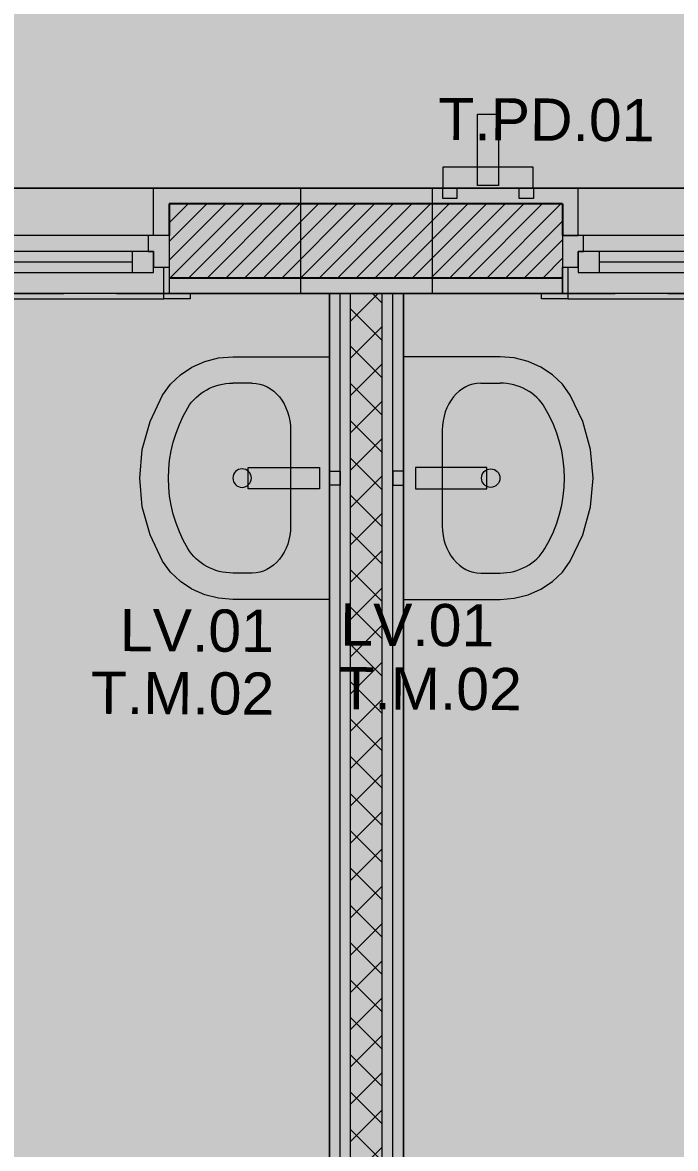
# Model space of a CAD drawing. Header units: metres. Extents: x -77 to 21.6, y -70.6 to -27.7.
# Drawn here: x -51.298 to -50.06, y -48.921 to -46.786 of the extents above; entities that cross this region are included whole.
import ezdxf

# ---------------------------------------------------------------- set-up
doc = ezdxf.new("R2010")
doc.units = ezdxf.units.M
doc.header["$MEASUREMENT"] = 0
doc.linetypes.add('Dashed', pattern=[0.07, 0.045, -0.025])
for name, color, linetype in [('Concreto moldado in loco_Pilares.IFC Model', 7, 'Continuous'), ('Janelas Archicad', 7, 'Continuous'), ('LOUCAS-METAIS.ARQ', 7, 'Continuous'), ('NOTAS BANCADAS', 7, 'Continuous'), ('PAREDE CONSTRUIR', 7, 'Continuous')]:
    doc.layers.add(name, color=color, linetype=linetype)
for name, color, linetype, lineweight in [('Concreto moldado in loco_Pilares.IFC Model_Caneta_No__241', 7, 'Continuous', 13), ('Concreto moldado in loco_Pilares.IFC Model_Caneta_No__4', 7, 'Continuous', 20), ('Janelas Archicad_Caneta_No__10', 7, 'Continuous', 5), ('Janelas Archicad_Caneta_No__241', 7, 'Continuous', 13), ('LAJES.EST_Caneta_No__241', 7, 'Continuous', 13), ('LOUCAS-METAIS.ARQ_Caneta_No__241', 7, 'Continuous', 13), ('LOUCAS-METAIS.ARQ_Caneta_No__96', 252, 'Continuous', 0), ('NOTAS BANCADAS_Caneta_No__99', 7, 'Continuous', 20), ('PAREDE CONSTRUIR_Caneta_No__241', 7, 'Continuous', 13), ('PAREDE CONSTRUIR_Caneta_No__3', 7, 'Continuous', 25), ('PAREDE CONSTRUIR_Caneta_No__83', 84, 'Continuous', 0)]:
    doc.layers.add(name, color=color, linetype=linetype, lineweight=lineweight)
for name, color, linetype, lineweight, true_color in [('Janelas Archicad_Caneta_No__9', 7, 'Continuous', 5, 0x020202), ('LAJES.EST_Caneta_No__18', 7, 'Continuous', 0, 0xdfdfdf), ('LAJES.EST_Caneta_No__254', 7, 'Continuous', 0, 0xd1c9ad), ('LOUCAS-METAIS.ARQ_Caneta_No__18', 7, 'Continuous', 0, 0xdfdfdf), ('ZONA_Caneta_No__56', 7, 'Continuous', 0, 0xffe495)]:
    doc.layers.add(name, color=color, linetype=linetype, lineweight=lineweight, true_color=true_color)
doc.styles.add('GENERATED_STYLE_1', font='arial.ttf')

# ---------------------------------------------------------------- blocks, each defined once
blk = doc.blocks.new('Basin 26')
at = {"layer": 'LOUCAS-METAIS.ARQ_Caneta_No__18', "linetype": 'Continuous', "lineweight": 0, "true_color": 0xdfdfdf}
for points in [[(-0.23, 0), (-0.23, -0.1833), (-0.2278, -0.2103), (-0.2212, -0.2364), (-0.2104, -0.2608), (-0.1959, -0.2827), (-0.178, -0.3015), (-0.1573, -0.3165), (-0.1073, -0.3404), (-0.0544, -0.3551), (0, -0.36), (0.0544, -0.3551), (0.1073, -0.3404), (0.1573, -0.3165), (0.178, -0.3015), (0.1959, -0.2827), (0.2104, -0.2608), (0.2212, -0.2364), (0.2278, -0.2103), (0.23, -0.1833), (0.23, 0)], [(-0.0135, 0), (0.0135, 0), (0.0135, 0.02), (-0.0135, 0.02)]]:
    blk.add_hatch(color=254, dxfattribs=at).paths.add_polyline_path(points)
at = {"layer": 'LOUCAS-METAIS.ARQ_Caneta_No__96', "color": 252, "linetype": 'Continuous', "lineweight": 0}
for p, q in [((0.0911, -0.0739), (-0.0911, -0.0739)), ((-0.18, -0.1466), (-0.18, -0.1833)), ((0.18, -0.1466), (0.18, -0.1833))]:
    blk.add_line(p, q, dxfattribs=at)
at = {"layer": 'LOUCAS-METAIS.ARQ_Caneta_No__96', "color": 252, "linetype": 'Continuous', "lineweight": 0, "flags": 128}
for points in [[(-0.23, 0), (-0.23, -0.1833), (-0.2278, -0.2103), (-0.2212, -0.2364), (-0.2104, -0.2608), (-0.1959, -0.2827), (-0.178, -0.3015), (-0.1573, -0.3165), (-0.1073, -0.3404), (-0.0544, -0.3551), (0, -0.36), (0.0544, -0.3551), (0.1073, -0.3404), (0.1573, -0.3165), (0.178, -0.3015), (0.1959, -0.2827), (0.2104, -0.2608), (0.2212, -0.2364), (0.2278, -0.2103), (0.23, -0.1833), (0.23, 0)], [(-0.0135, 0), (0.0135, 0), (0.0135, 0.02), (-0.0135, 0.02)]]:
    blk.add_lwpolyline(points, close=True, dxfattribs=at)
at = {"layer": 'LOUCAS-METAIS.ARQ_Caneta_No__96', "color": 252, "linetype": 'Continuous', "lineweight": 0}
blk.add_circle((0, -0.1657), 0.0175, dxfattribs=at)
for centre, major_axis, ratio, start_param, end_param in [((-0.091, -0.1466), (0.089, 0), 0.817717, 1.570796, 3.141593), ((0.091, -0.1466), (0.089, 0), 0.817717, 0, 1.570796), ((-0.0911, -0.1833), (0, 0.097), 0.916667, 1.570796, 2.644618), ((0.0911, -0.1833), (0, 0.097), 0.916667, 3.638567, 4.712389), ((0, 0), (0, 0.3055), 0.916667, 2.644618, 3.638567)]:
    blk.add_ellipse(centre, major_axis=major_axis, ratio=ratio, start_param=start_param, end_param=end_param, dxfattribs=at)
blk = doc.blocks.new('Horizontal Multi-Sash Window 26_5')
at = {"layer": 'Janelas Archicad', "linetype": 'Continuous', "lineweight": 0, "true_color": 0xffffff}
for points in [[(-1.25, 0), (1.25, 0), (1.25, 0.05), (1.24, 0.06), (-1.24, 0.06), (-1.25, 0.05)], [(-1.25, 0), (-1.25, -0.06), (-1.21, -0.06), (-1.21, -0.03), (-1.22, -0.03), (-1.22, 0)], [(-1.22, 0.01), (-1.22, -0.03), (-1.18, -0.03), (-1.18, 0.01)], [(-0.46, 0.01), (-1.18, 0.01), (-1.18, -0.03), (-1.21, -0.03), (-1.21, -0.06), (-0.43, -0.06), (-0.43, -0.03), (-0.46, -0.03)], [(-0.46, -0.03), (-0.46, 0.01), (-1.18, 0.01), (-1.18, -0.03)], [(-0.42, -0.03), (-0.42, 0.01), (-0.46, 0.01), (-0.46, -0.03)], [(-0.41, -0.06), (-0.41, 0), (-0.42, 0), (-0.42, -0.03), (-0.43, -0.03), (-0.43, -0.06)], [(-0.41, 0), (-0.41, -0.06), (-0.39, -0.06), (-0.39, -0.03), (-0.4, -0.03), (-0.4, 0)], [(-0.4, 0.01), (-0.4, -0.03), (-0.36, -0.03), (-0.36, 0.01)], [(0.36, 0.01), (-0.36, 0.01), (-0.36, -0.03), (-0.39, -0.03), (-0.39, -0.06), (0.39, -0.06), (0.39, -0.03), (0.36, -0.03)], [(0.36, -0.03), (0.36, 0.01), (-0.36, 0.01), (-0.36, -0.03)], [(0.4, -0.03), (0.4, 0.01), (0.36, 0.01), (0.36, -0.03)], [(0.41, -0.06), (0.41, 0), (0.4, 0), (0.4, -0.03), (0.39, -0.03), (0.39, -0.06)], [(0.41, 0), (0.41, -0.06), (0.43, -0.06), (0.43, -0.03), (0.42, -0.03), (0.42, 0)], [(0.42, 0.01), (0.42, -0.03), (0.46, -0.03), (0.46, 0.01)], [(1.18, 0.01), (0.46, 0.01), (0.46, -0.03), (0.43, -0.03), (0.43, -0.06), (1.21, -0.06), (1.21, -0.03), (1.18, -0.03)], [(1.18, -0.03), (1.18, 0.01), (0.46, 0.01), (0.46, -0.03)], [(1.22, -0.03), (1.22, 0.01), (1.18, 0.01), (1.18, -0.03)], [(1.25, -0.06), (1.25, 0), (1.22, 0), (1.22, -0.03), (1.21, -0.03), (1.21, -0.06)]]:
    blk.add_hatch(color=7, dxfattribs=at).paths.add_polyline_path(points)
at = {"layer": 'Janelas Archicad_Caneta_No__10', "color": 7, "linetype": 'Continuous', "lineweight": 5}
for p, q in [((-1.24, 0.06), (-1.29, 0.06)), ((-1.29, 0.06), (-1.29, 0.05)), ((-1.29, 0.05), (-1.24, 0.05)), ((-1.24, 0.05), (-1.25, 0.05)), ((-1.25, 0.05), (-1.25, 0)), ((-1.24, 0.05), (-1.24, 0.06)), ((-1.24, 0), (-1.24, 0.05)), ((1.29, 0.06), (1.24, 0.06)), ((1.24, 0.06), (1.24, 0.05)), ((1.25, 0.05), (1.24, 0.05)), ((1.24, 0.05), (1.24, 0)), ((1.24, 0.05), (1.29, 0.05)), ((1.25, 0), (1.25, 0.05)), ((1.29, 0.05), (1.29, 0.06)), ((-1.25, 0), (-1.24, 0)), ((1.24, 0), (1.25, 0))]:
    blk.add_line(p, q, dxfattribs=at)
at = {"layer": 'Janelas Archicad_Caneta_No__241', "color": 7, "linetype": 'Continuous', "lineweight": 13}
for p, q in [((-1.29, 0.05), (-1.25, 0.05)), ((-1.25, 0.02), (-1.25, 0.05)), ((1.25, 0.02), (1.25, 0.05)), ((1.25, 0.05), (1.29, 0.05)), ((-1.25, 0), (-1.25, 0.02)), ((-1.25, -0.06), (-1.25, 0)), ((1.25, 0), (1.25, 0.02)), ((1.25, -0.06), (1.25, 0)), ((-1.22, -0.06), (-1.22, -0.15)), ((1.22, -0.06), (1.22, -0.15)), ((-1.25, -0.15), (-1.22, -0.15)), ((1.25, -0.15), (1.22, -0.15))]:
    blk.add_line(p, q, dxfattribs=at)
at = {"layer": 'Janelas Archicad_Caneta_No__9', "color": 18, "linetype": 'Dashed', "lineweight": 5, "true_color": 0x020202}
blk.add_line((-1.25, 0.05), (1.25, 0.05), dxfattribs=at)
at = {"layer": 'Janelas Archicad_Caneta_No__9', "color": 18, "linetype": 'Continuous', "lineweight": 5, "true_color": 0x020202}
for p, q in [((-1.24, 0.06), (1.24, 0.06)), ((-1.25, 0), (-1.22, 0)), ((-1.22, 0.01), (-1.18, 0.01)), ((-1.22, -0.03), (-1.22, 0.01)), ((-1.22, 0), (-1.22, -0.03)), ((-1.18, 0.01), (-0.46, 0.01)), ((-1.18, 0.01), (-1.18, -0.03)), ((-1.18, 0.01), (-0.46, 0.01)), ((-0.46, -0.03), (-0.46, 0.01)), ((-0.46, 0.01), (-0.42, 0.01)), ((-0.42, 0.01), (-0.42, -0.03)), ((-0.42, -0.03), (-0.42, 0)), ((-0.42, 0), (-0.41, 0)), ((-0.41, 0), (-0.4, 0)), ((-0.4, 0.01), (-0.36, 0.01)), ((-0.4, -0.03), (-0.4, 0.01)), ((-0.4, 0), (-0.4, -0.03)), ((-0.36, 0.01), (0.36, 0.01)), ((-0.36, 0.01), (-0.36, -0.03)), ((-0.36, 0.01), (0.36, 0.01)), ((0.36, -0.03), (0.36, 0.01)), ((0.36, 0.01), (0.4, 0.01)), ((0.4, 0.01), (0.4, -0.03)), ((0.4, -0.03), (0.4, 0)), ((0.4, 0), (0.41, 0)), ((0.41, 0), (0.42, 0)), ((0.42, 0.01), (0.46, 0.01)), ((0.42, -0.03), (0.42, 0.01)), ((0.42, 0), (0.42, -0.03)), ((0.46, 0.01), (1.18, 0.01)), ((0.46, 0.01), (0.46, -0.03)), ((0.46, 0.01), (1.18, 0.01)), ((1.18, -0.03), (1.18, 0.01)), ((1.18, 0.01), (1.22, 0.01)), ((1.22, 0.01), (1.22, -0.03)), ((1.22, -0.03), (1.22, 0)), ((1.22, 0), (1.25, 0)), ((-1.18, -0.01), (-0.46, -0.01)), ((-0.36, -0.01), (0.36, -0.01)), ((0.46, -0.01), (1.18, -0.01)), ((-1.22, -0.03), (-1.21, -0.03)), ((-1.18, -0.03), (-1.22, -0.03)), ((-1.21, -0.03), (-1.21, -0.06)), ((-0.46, -0.03), (-1.18, -0.03)), ((-0.42, -0.03), (-0.46, -0.03)), ((-0.43, -0.06), (-0.43, -0.03)), ((-0.43, -0.03), (-0.42, -0.03)), ((-0.4, -0.03), (-0.39, -0.03)), ((-0.36, -0.03), (-0.4, -0.03)), ((-0.39, -0.03), (-0.39, -0.06)), ((0.36, -0.03), (-0.36, -0.03)), ((0.4, -0.03), (0.36, -0.03)), ((0.39, -0.06), (0.39, -0.03)), ((0.39, -0.03), (0.4, -0.03)), ((0.42, -0.03), (0.43, -0.03)), ((0.46, -0.03), (0.42, -0.03)), ((0.43, -0.03), (0.43, -0.06)), ((1.18, -0.03), (0.46, -0.03)), ((1.22, -0.03), (1.18, -0.03)), ((1.21, -0.06), (1.21, -0.03)), ((1.21, -0.03), (1.22, -0.03)), ((-1.21, -0.06), (-1.25, -0.06)), ((-0.43, -0.06), (-1.21, -0.06)), ((-0.41, -0.06), (-0.43, -0.06)), ((-0.39, -0.06), (-0.41, -0.06)), ((0.39, -0.06), (-0.39, -0.06)), ((0.41, -0.06), (0.39, -0.06)), ((0.43, -0.06), (0.41, -0.06)), ((1.21, -0.06), (0.43, -0.06)), ((1.25, -0.06), (1.21, -0.06)), ((-1.22, -0.15), (1.22, -0.15))]:
    blk.add_line(p, q, dxfattribs=at)
blk = doc.blocks.new('Tap 26')
at = {"layer": 'LOUCAS-METAIS.ARQ_Caneta_No__96', "color": 252, "linetype": 'Continuous', "lineweight": 0, "flags": 128}
blk.add_lwpolyline([(-0.02, -0.115), (0.02, -0.115), (0.02, 0.02), (-0.02, 0.02)], close=True, dxfattribs=at)
blk = doc.blocks.new('Wall Mounted Tap 26_4')
at = {"layer": 'LOUCAS-METAIS.ARQ_Caneta_No__241', "color": 7, "linetype": 'Continuous', "lineweight": 13, "flags": 128}
for points in [[(-0.086, 0), (-0.059, 0), (-0.059, 0.02), (-0.086, 0.02)], [(-0.085, -0.04), (0.085, -0.04), (0.085, 0), (-0.085, 0)], [(0.059, 0), (0.086, 0), (0.086, 0.02), (0.059, 0.02)], [(-0.02, -0.14), (0.02, -0.14), (0.02, -0.005), (-0.02, -0.005)]]:
    blk.add_lwpolyline(points, close=True, dxfattribs=at)
blk = doc.blocks.new('Label_43_6', base_point=(-50.7157, -48.0122))
at = {"layer": 'NOTAS BANCADAS_Caneta_No__99', "color": 7, "lineweight": 20, "insert": (-50.8543, -47.8996), "char_height": 0.08, "attachment_point": 2, "rotation": 359.677, "style": 'GENERATED_STYLE_1'}
blk.add_mtext('\\A1;{\\pqc;\\pt0,99;\\fArial|b0|i0|c0|p0;\\W1.000000;LV.01\\fArial|b0|i0|c0|p0;\\W1.000000;\\A1{\\H.66x;\\S^  ;}\\fArial|b0|i0|c0|p0;\\W1.000000;\\fArial|b0|i0|c0|p0;\\W1.000000;\\A1{\\H.66x;\\S^  ;}\\fArial|b0|i0|c0|p0;\\W1.000000;\\fArial|b0|i0|c0|p0;\\W1.000000;\\fArial|b0|i0|c0|p0;\\W1.000000;\\fArial|b0|i0|c0|p0;\\W1.000000;\\fArial|b0|i0|c0|p0;\\W1.000000;\\fArial|b0|i0|c0|p0;\\W1.000000;\\fArial|b0|i0|c0|p0;\\W1.000000;\\A1{\\H.66x;\\S^  ;}\\fArial|b0|i0|c0|p0;\\W1.000000;\\fArial|b0|i0|c0|p0;\\W1.000000;\\A1{\\H.66x;\\S^  ;}\\fArial|b0|i0|c0|p0;\\W1.000000;\\fArial|b0|i0|c0|p0;\\W1.000000;\\fArial|b0|i0|c0|p0;\\W1.000000;\\fArial|b0|i0|c0|p0;\\W1.000000;\\fArial|b0|i0|c0|p0;\\W1.000000;\\fArial|b0|i0|c0|p0;\\W1.000000;\\fArial|b0|i0|c0|p0;\\W1.000000;\\A1{\\H.66x;\\S^  ;}\\fArial|b0|i0|c0|p0;\\W1.000000;\\fArial|b0|i0|c0|p0;\\W1.000000;\\A1{\\H.66x;\\S^  ;}\\fArial|b0|i0|c0|p0;\\W1.000000;\\fArial|b0|i0|c0|p0;\\W1.000000;\\fArial|b0|i0|c0|p0;\\W1.000000;\\fArial|b0|i0|c0|p0;\\W1.000000;\\fArial|b0|i0|c0|p0;\\W1.000000;\\fArial|b0|i0|c0|p0;\\W1.000000;\\fArial|b0|i0|c0|p0;\\W1.000000;\\A1{\\H.66x;\\S^  ;}\\fArial|b0|i0|c0|p0;\\W1.000000;\\fArial|b0|i0|c0|p0;\\W1.000000;\\A1{\\H.66x;\\S^  ;}\\fArial|b0|i0|c0|p0;\\W1.000000;\\fArial|b0|i0|c0|p0;\\W1.000000;\\fArial|b0|i0|c0|p0;\\W1.000000;\\fArial|b0|i0|c0|p0;\\W1.000000;\\fArial|b0|i0|c0|p0;\\W1.000000;\\fArial|b0|i0|c0|p0;\\W1.000000;\\fArial|b0|i0|c0|p0;\\W1.000000;\\A1{\\H.66x;\\S^  ;}\\fArial|b0|i0|c0|p0;\\W1.000000;\\fArial|b0|i0|c0|p0;\\W1.000000;\\A1{\\H.66x;\\S^  ;}\\fArial|b0|i0|c0|p0;\\W1.000000;\\fArial|b0|i0|c0|p0;\\W1.000000;\\fArial|b0|i0|c0|p0;\\W1.000000;\\fArial|b0|i0|c0|p0;\\W1.000000;\\fArial|b0|i0|c0|p0;\\W1.000000;\\fArial|b0|i0|c0|p0;\\W1.000000;\\fArial|b0|i0|c0|p0;\\W1.000000;\\A1{\\H.66x;\\S^  ;}\\fArial|b0|i0|c0|p0;\\W1.000000;}', dxfattribs=at)
blk = doc.blocks.new('Label_44_6', base_point=(-50.7124, -48.1313))
at = {"layer": 'NOTAS BANCADAS_Caneta_No__99', "color": 7, "lineweight": 20, "insert": (-50.8814, -48.0185), "char_height": 0.08, "attachment_point": 2, "rotation": 359.677, "style": 'GENERATED_STYLE_1'}
blk.add_mtext('\\A1;{\\pqc;\\pt0,99;\\fArial|b0|i0|c0|p0;\\W1.000000;T.M.02\\fArial|b0|i0|c0|p0;\\W1.000000;\\A1{\\H.66x;\\S^  ;}\\fArial|b0|i0|c0|p0;\\W1.000000;\\fArial|b0|i0|c0|p0;\\W1.000000;\\A1{\\H.66x;\\S^  ;}\\fArial|b0|i0|c0|p0;\\W1.000000;\\fArial|b0|i0|c0|p0;\\W1.000000;\\fArial|b0|i0|c0|p0;\\W1.000000;\\fArial|b0|i0|c0|p0;\\W1.000000;\\fArial|b0|i0|c0|p0;\\W1.000000;\\fArial|b0|i0|c0|p0;\\W1.000000;\\fArial|b0|i0|c0|p0;\\W1.000000;\\A1{\\H.66x;\\S^  ;}\\fArial|b0|i0|c0|p0;\\W1.000000;\\fArial|b0|i0|c0|p0;\\W1.000000;\\A1{\\H.66x;\\S^  ;}\\fArial|b0|i0|c0|p0;\\W1.000000;\\fArial|b0|i0|c0|p0;\\W1.000000;\\fArial|b0|i0|c0|p0;\\W1.000000;\\fArial|b0|i0|c0|p0;\\W1.000000;\\fArial|b0|i0|c0|p0;\\W1.000000;\\fArial|b0|i0|c0|p0;\\W1.000000;\\fArial|b0|i0|c0|p0;\\W1.000000;\\A1{\\H.66x;\\S^  ;}\\fArial|b0|i0|c0|p0;\\W1.000000;\\fArial|b0|i0|c0|p0;\\W1.000000;\\A1{\\H.66x;\\S^  ;}\\fArial|b0|i0|c0|p0;\\W1.000000;\\fArial|b0|i0|c0|p0;\\W1.000000;\\fArial|b0|i0|c0|p0;\\W1.000000;\\fArial|b0|i0|c0|p0;\\W1.000000;\\fArial|b0|i0|c0|p0;\\W1.000000;\\fArial|b0|i0|c0|p0;\\W1.000000;\\fArial|b0|i0|c0|p0;\\W1.000000;\\A1{\\H.66x;\\S^  ;}\\fArial|b0|i0|c0|p0;\\W1.000000;\\fArial|b0|i0|c0|p0;\\W1.000000;\\A1{\\H.66x;\\S^  ;}\\fArial|b0|i0|c0|p0;\\W1.000000;\\fArial|b0|i0|c0|p0;\\W1.000000;\\fArial|b0|i0|c0|p0;\\W1.000000;\\fArial|b0|i0|c0|p0;\\W1.000000;\\fArial|b0|i0|c0|p0;\\W1.000000;\\fArial|b0|i0|c0|p0;\\W1.000000;\\fArial|b0|i0|c0|p0;\\W1.000000;\\A1{\\H.66x;\\S^  ;}\\fArial|b0|i0|c0|p0;\\W1.000000;\\fArial|b0|i0|c0|p0;\\W1.000000;\\A1{\\H.66x;\\S^  ;}\\fArial|b0|i0|c0|p0;\\W1.000000;\\fArial|b0|i0|c0|p0;\\W1.000000;\\fArial|b0|i0|c0|p0;\\W1.000000;\\fArial|b0|i0|c0|p0;\\W1.000000;\\fArial|b0|i0|c0|p0;\\W1.000000;\\fArial|b0|i0|c0|p0;\\W1.000000;\\fArial|b0|i0|c0|p0;\\W1.000000;\\A1{\\H.66x;\\S^  ;}\\fArial|b0|i0|c0|p0;\\W1.000000;}', dxfattribs=at)
blk = doc.blocks.new('Label_47_6', base_point=(-50.243, -48.1227))
at = {"layer": 'NOTAS BANCADAS_Caneta_No__99', "color": 7, "lineweight": 20, "insert": (-50.412, -48.0099), "char_height": 0.08, "attachment_point": 2, "rotation": 359.677, "style": 'GENERATED_STYLE_1'}
blk.add_mtext('\\A1;{\\pqc;\\pt0,99;\\fArial|b0|i0|c0|p0;\\W1.000000;T.M.02\\fArial|b0|i0|c0|p0;\\W1.000000;\\A1{\\H.66x;\\S^  ;}\\fArial|b0|i0|c0|p0;\\W1.000000;\\fArial|b0|i0|c0|p0;\\W1.000000;\\A1{\\H.66x;\\S^  ;}\\fArial|b0|i0|c0|p0;\\W1.000000;\\fArial|b0|i0|c0|p0;\\W1.000000;\\fArial|b0|i0|c0|p0;\\W1.000000;\\fArial|b0|i0|c0|p0;\\W1.000000;\\fArial|b0|i0|c0|p0;\\W1.000000;\\fArial|b0|i0|c0|p0;\\W1.000000;\\fArial|b0|i0|c0|p0;\\W1.000000;\\A1{\\H.66x;\\S^  ;}\\fArial|b0|i0|c0|p0;\\W1.000000;\\fArial|b0|i0|c0|p0;\\W1.000000;\\A1{\\H.66x;\\S^  ;}\\fArial|b0|i0|c0|p0;\\W1.000000;\\fArial|b0|i0|c0|p0;\\W1.000000;\\fArial|b0|i0|c0|p0;\\W1.000000;\\fArial|b0|i0|c0|p0;\\W1.000000;\\fArial|b0|i0|c0|p0;\\W1.000000;\\fArial|b0|i0|c0|p0;\\W1.000000;\\fArial|b0|i0|c0|p0;\\W1.000000;\\A1{\\H.66x;\\S^  ;}\\fArial|b0|i0|c0|p0;\\W1.000000;\\fArial|b0|i0|c0|p0;\\W1.000000;\\A1{\\H.66x;\\S^  ;}\\fArial|b0|i0|c0|p0;\\W1.000000;\\fArial|b0|i0|c0|p0;\\W1.000000;\\fArial|b0|i0|c0|p0;\\W1.000000;\\fArial|b0|i0|c0|p0;\\W1.000000;\\fArial|b0|i0|c0|p0;\\W1.000000;\\fArial|b0|i0|c0|p0;\\W1.000000;\\fArial|b0|i0|c0|p0;\\W1.000000;\\A1{\\H.66x;\\S^  ;}\\fArial|b0|i0|c0|p0;\\W1.000000;\\fArial|b0|i0|c0|p0;\\W1.000000;\\A1{\\H.66x;\\S^  ;}\\fArial|b0|i0|c0|p0;\\W1.000000;\\fArial|b0|i0|c0|p0;\\W1.000000;\\fArial|b0|i0|c0|p0;\\W1.000000;\\fArial|b0|i0|c0|p0;\\W1.000000;\\fArial|b0|i0|c0|p0;\\W1.000000;\\fArial|b0|i0|c0|p0;\\W1.000000;\\fArial|b0|i0|c0|p0;\\W1.000000;\\A1{\\H.66x;\\S^  ;}\\fArial|b0|i0|c0|p0;\\W1.000000;\\fArial|b0|i0|c0|p0;\\W1.000000;\\A1{\\H.66x;\\S^  ;}\\fArial|b0|i0|c0|p0;\\W1.000000;\\fArial|b0|i0|c0|p0;\\W1.000000;\\fArial|b0|i0|c0|p0;\\W1.000000;\\fArial|b0|i0|c0|p0;\\W1.000000;\\fArial|b0|i0|c0|p0;\\W1.000000;\\fArial|b0|i0|c0|p0;\\W1.000000;\\fArial|b0|i0|c0|p0;\\W1.000000;\\A1{\\H.66x;\\S^  ;}\\fArial|b0|i0|c0|p0;\\W1.000000;}', dxfattribs=at)
blk = doc.blocks.new('Label_48_6', base_point=(-50.2977, -48.0019))
at = {"layer": 'NOTAS BANCADAS_Caneta_No__99', "color": 7, "lineweight": 20, "insert": (-50.4364, -47.8892), "char_height": 0.08, "attachment_point": 2, "rotation": 359.677, "style": 'GENERATED_STYLE_1'}
blk.add_mtext('\\A1;{\\pqc;\\pt0,99;\\fArial|b0|i0|c0|p0;\\W1.000000;LV.01\\fArial|b0|i0|c0|p0;\\W1.000000;\\A1{\\H.66x;\\S^  ;}\\fArial|b0|i0|c0|p0;\\W1.000000;\\fArial|b0|i0|c0|p0;\\W1.000000;\\A1{\\H.66x;\\S^  ;}\\fArial|b0|i0|c0|p0;\\W1.000000;\\fArial|b0|i0|c0|p0;\\W1.000000;\\fArial|b0|i0|c0|p0;\\W1.000000;\\fArial|b0|i0|c0|p0;\\W1.000000;\\fArial|b0|i0|c0|p0;\\W1.000000;\\fArial|b0|i0|c0|p0;\\W1.000000;\\fArial|b0|i0|c0|p0;\\W1.000000;\\A1{\\H.66x;\\S^  ;}\\fArial|b0|i0|c0|p0;\\W1.000000;\\fArial|b0|i0|c0|p0;\\W1.000000;\\A1{\\H.66x;\\S^  ;}\\fArial|b0|i0|c0|p0;\\W1.000000;\\fArial|b0|i0|c0|p0;\\W1.000000;\\fArial|b0|i0|c0|p0;\\W1.000000;\\fArial|b0|i0|c0|p0;\\W1.000000;\\fArial|b0|i0|c0|p0;\\W1.000000;\\fArial|b0|i0|c0|p0;\\W1.000000;\\fArial|b0|i0|c0|p0;\\W1.000000;\\A1{\\H.66x;\\S^  ;}\\fArial|b0|i0|c0|p0;\\W1.000000;\\fArial|b0|i0|c0|p0;\\W1.000000;\\A1{\\H.66x;\\S^  ;}\\fArial|b0|i0|c0|p0;\\W1.000000;\\fArial|b0|i0|c0|p0;\\W1.000000;\\fArial|b0|i0|c0|p0;\\W1.000000;\\fArial|b0|i0|c0|p0;\\W1.000000;\\fArial|b0|i0|c0|p0;\\W1.000000;\\fArial|b0|i0|c0|p0;\\W1.000000;\\fArial|b0|i0|c0|p0;\\W1.000000;\\A1{\\H.66x;\\S^  ;}\\fArial|b0|i0|c0|p0;\\W1.000000;\\fArial|b0|i0|c0|p0;\\W1.000000;\\A1{\\H.66x;\\S^  ;}\\fArial|b0|i0|c0|p0;\\W1.000000;\\fArial|b0|i0|c0|p0;\\W1.000000;\\fArial|b0|i0|c0|p0;\\W1.000000;\\fArial|b0|i0|c0|p0;\\W1.000000;\\fArial|b0|i0|c0|p0;\\W1.000000;\\fArial|b0|i0|c0|p0;\\W1.000000;\\fArial|b0|i0|c0|p0;\\W1.000000;\\A1{\\H.66x;\\S^  ;}\\fArial|b0|i0|c0|p0;\\W1.000000;\\fArial|b0|i0|c0|p0;\\W1.000000;\\A1{\\H.66x;\\S^  ;}\\fArial|b0|i0|c0|p0;\\W1.000000;\\fArial|b0|i0|c0|p0;\\W1.000000;\\fArial|b0|i0|c0|p0;\\W1.000000;\\fArial|b0|i0|c0|p0;\\W1.000000;\\fArial|b0|i0|c0|p0;\\W1.000000;\\fArial|b0|i0|c0|p0;\\W1.000000;\\fArial|b0|i0|c0|p0;\\W1.000000;\\A1{\\H.66x;\\S^  ;}\\fArial|b0|i0|c0|p0;\\W1.000000;}', dxfattribs=at)
blk = doc.blocks.new('Label_166_6', base_point=(-49.992, -47.0439))
at = {"layer": 'NOTAS BANCADAS_Caneta_No__99', "color": 7, "lineweight": 20, "insert": (-50.1915, -46.931), "char_height": 0.08, "attachment_point": 2, "rotation": 359.677, "style": 'GENERATED_STYLE_1'}
blk.add_mtext('\\A1;{\\pqc;\\pt0,99;\\fArial|b0|i0|c0|p0;\\W1.000000;T.PD.01\\fArial|b0|i0|c0|p0;\\W1.000000;\\A1{\\H.66x;\\S^  ;}\\fArial|b0|i0|c0|p0;\\W1.000000;\\fArial|b0|i0|c0|p0;\\W1.000000;\\A1{\\H.66x;\\S^  ;}\\fArial|b0|i0|c0|p0;\\W1.000000;\\fArial|b0|i0|c0|p0;\\W1.000000;\\fArial|b0|i0|c0|p0;\\W1.000000;\\fArial|b0|i0|c0|p0;\\W1.000000;\\fArial|b0|i0|c0|p0;\\W1.000000;\\fArial|b0|i0|c0|p0;\\W1.000000;\\fArial|b0|i0|c0|p0;\\W1.000000;\\A1{\\H.66x;\\S^  ;}\\fArial|b0|i0|c0|p0;\\W1.000000;\\fArial|b0|i0|c0|p0;\\W1.000000;\\A1{\\H.66x;\\S^  ;}\\fArial|b0|i0|c0|p0;\\W1.000000;\\fArial|b0|i0|c0|p0;\\W1.000000;\\fArial|b0|i0|c0|p0;\\W1.000000;\\fArial|b0|i0|c0|p0;\\W1.000000;\\fArial|b0|i0|c0|p0;\\W1.000000;\\fArial|b0|i0|c0|p0;\\W1.000000;\\fArial|b0|i0|c0|p0;\\W1.000000;\\A1{\\H.66x;\\S^  ;}\\fArial|b0|i0|c0|p0;\\W1.000000;\\fArial|b0|i0|c0|p0;\\W1.000000;\\A1{\\H.66x;\\S^  ;}\\fArial|b0|i0|c0|p0;\\W1.000000;\\fArial|b0|i0|c0|p0;\\W1.000000;\\fArial|b0|i0|c0|p0;\\W1.000000;\\fArial|b0|i0|c0|p0;\\W1.000000;\\fArial|b0|i0|c0|p0;\\W1.000000;\\fArial|b0|i0|c0|p0;\\W1.000000;\\fArial|b0|i0|c0|p0;\\W1.000000;\\A1{\\H.66x;\\S^  ;}\\fArial|b0|i0|c0|p0;\\W1.000000;\\fArial|b0|i0|c0|p0;\\W1.000000;\\A1{\\H.66x;\\S^  ;}\\fArial|b0|i0|c0|p0;\\W1.000000;\\fArial|b0|i0|c0|p0;\\W1.000000;\\fArial|b0|i0|c0|p0;\\W1.000000;\\fArial|b0|i0|c0|p0;\\W1.000000;\\fArial|b0|i0|c0|p0;\\W1.000000;\\fArial|b0|i0|c0|p0;\\W1.000000;\\fArial|b0|i0|c0|p0;\\W1.000000;\\A1{\\H.66x;\\S^  ;}\\fArial|b0|i0|c0|p0;\\W1.000000;\\fArial|b0|i0|c0|p0;\\W1.000000;\\A1{\\H.66x;\\S^  ;}\\fArial|b0|i0|c0|p0;\\W1.000000;\\fArial|b0|i0|c0|p0;\\W1.000000;\\fArial|b0|i0|c0|p0;\\W1.000000;\\fArial|b0|i0|c0|p0;\\W1.000000;\\fArial|b0|i0|c0|p0;\\W1.000000;\\fArial|b0|i0|c0|p0;\\W1.000000;\\fArial|b0|i0|c0|p0;\\W1.000000;\\A1{\\H.66x;\\S^  ;}\\fArial|b0|i0|c0|p0;\\W1.000000;}', dxfattribs=at)

msp = doc.modelspace()

# ---------------------------------------------------------------- hatches: boundary and pattern name
at = {"layer": 'Concreto moldado in loco_Pilares.IFC Model', "linetype": 'Continuous', "lineweight": 0, "true_color": 0x000000}
msp.add_hatch(color=18, dxfattribs=at).paths.add_polyline_path([(-50.7707, -47.1002), (-50.7707, -47.3002), (-50.5207, -47.3002), (-50.5207, -47.1002)])
at = {"layer": 'LAJES.EST_Caneta_No__18', "linetype": 'Continuous', "lineweight": 0, "true_color": 0xdfdfdf}
h = msp.add_hatch(dxfattribs=at)
h.set_pattern_fill('Piso_Externo__0006', color=254, style=0, pattern_type=2)
h.set_pattern_definition([(45, (0, 0.6), (-0.1909188, 0.1909188), [0, -0.18, 0, -0.27]), (110, (0.6, 0.6), (0.253717, 0.09234544), [0, -0.132, 0, -0.228])])
h.paths.add_polyline_path([(-76.514, -65.1016), (-73.814, -65.1016, -0.414214), (-75.814, -67.1016), (-66.814, -67.1016, -0.414214), (-68.814, -65.1016), (-68.814, -62.301), (-68.814, -45.4002, -0.414214), (-66.514, -43.1002), (-65.914, -43.1002), (-65.914, -42.3002), (-66.514, -42.3002), (-66.514, -38.2041), (-65.114, -38.2041), (-65.114, -36.7038), (-66.514, -36.7038), (-66.514, -32.5997), (-65.114, -32.5997), (-56.714, -32.5997), (-53.814, -32.5997), (-44.014, -32.5997), (-44.014, -42.3002), (-53.814, -42.3002), (-53.814, -47.1002), (-44.014, -47.1002), (-44.014, -50.8516), (-45.6136, -50.8516), (-45.6136, -52.3506), (-44.014, -52.3506), (-44.014, -60.3006), (-48.9163, -60.3006), (-48.9163, -61.1006), (-44.3609, -61.1006), (-44.3609, -67.1016), (-44.014, -67.1016), (-41.514, -67.1016), (-41.514, -28.1016), (-41.714, -28.1016), (-41.714, -60.3006), (-43.014, -60.3006), (-43.014, -30.0016), (-66.514, -30.0016), (-66.514, -28.1016), (-76.514, -28.1016)])
h.paths.add_polyline_path([(-73.814, -45.1016), (-76.314, -45.1016), (-76.314, -43.0892), (-75.7984, -43.0908, -0.414214), (-73.8139, -45.0876)], flags=0)
h.paths.add_polyline_path([(-73.814, -45.5846, -0.009328), (-73.814, -45.6604)], flags=0)
h.paths.add_polyline_path([(-52.814, -46.3002), (-52.814, -43.1002), (-44.014, -43.1002), (-44.014, -46.3002)], flags=0)
h.paths.add_polyline_path([(-67.714, -34.1), (-76.314, -34.1), (-76.314, -32.5997), (-67.714, -32.5997)], flags=0)
at = {"layer": 'LAJES.EST_Caneta_No__254', "linetype": 'Continuous', "lineweight": 0, "true_color": 0xd1c9ad}
h = msp.add_hatch(dxfattribs=at)
h.set_pattern_fill('Haie_OD_0006', color=9, style=0, pattern_type=2)
h.set_pattern_definition([(45, (0, 0.5), (-0.159099, 0.159099), [0, -0.15, 0, -0.225]), (110, (0.5, 0.5), (0.21143084, 0.07695453), [0, -0.11, 0, -0.19])])
h.paths.add_polyline_path([(-65.114, -47.1002), (-66.514, -47.1002), (-66.514, -60.3006), (-56.514, -60.3006), (-44.014, -60.3006), (-44.014, -56.6006), (-50.5957, -56.6006), (-50.5957, -54.2479), (-52.6157, -54.2479), (-52.6157, -52.5506), (-50.5957, -52.5506), (-45.6136, -52.5506), (-45.6136, -50.8516), (-44.014, -50.8516), (-44.014, -47.1002), (-53.814, -47.1002), (-53.814, -42.3002), (-44.014, -42.3002), (-44.014, -37.1002), (-51.174, -37.1002), (-51.174, -32.5997), (-53.814, -32.5997), (-56.714, -32.5997), (-58.7637, -32.5997), (-58.7637, -34.9038), (-63.464, -34.9038), (-63.464, -36.5038), (-65.114, -36.5038), (-65.114, -38.4037), (-63.464, -38.4037), (-63.464, -42.1002), (-65.114, -42.1002), (-65.114, -42.3002)])
h.paths.add_polyline_path([(-60.5596, -42.1002), (-60.5596, -38.4037), (-58.8637, -38.4037), (-58.8637, -42.1002)], flags=0)
h.paths.add_polyline_path([(-59.064, -48.7001), (-59.064, -47.3002), (-56.714, -47.3002), (-56.714, -48.7001)], flags=0)
at = {"layer": 'PAREDE CONSTRUIR', "linetype": 'Continuous', "lineweight": 0, "true_color": 0xffffff}
for points in [[(-51.0497, -47.1002), (-53.4897, -47.1002), (-53.4897, -47.1902), (-51.0497, -47.1902)], [(-51.0497, -47.1002), (-51.0497, -47.1902), (-51.0197, -47.1902), (-51.0197, -47.1302), (-51.0197, -47.1002)], [(-51.0197, -47.1002), (-51.0197, -47.1302), (-50.274, -47.1302), (-50.274, -47.1002)], [(-50.274, -47.1002), (-50.274, -47.1302), (-50.274, -47.1902), (-50.244, -47.1902), (-50.244, -47.1002)], [(-47.804, -47.1002), (-50.244, -47.1002), (-50.244, -47.1902), (-47.804, -47.1902)], [(-51.0197, -47.2702), (-51.0197, -47.3002), (-50.274, -47.3002), (-50.274, -47.2702)], [(-50.6957, -50.6516), (-50.6957, -47.3002), (-50.7157, -47.3002), (-50.7157, -50.6516)], [(-50.6757, -50.6516), (-50.6757, -47.3002), (-50.6957, -47.3002), (-50.6957, -50.6516)], [(-50.5957, -50.6516), (-50.5957, -47.3002), (-50.6157, -47.3002), (-50.6157, -50.6516)], [(-50.5757, -50.6516), (-50.5757, -47.3002), (-50.5957, -47.3002), (-50.5957, -50.6516)]]:
    msp.add_hatch(color=7, dxfattribs=at).paths.add_polyline_path(points)
at = {"layer": 'PAREDE CONSTRUIR', "linetype": 'Continuous', "lineweight": 0, "true_color": 0x000000}
h = msp.add_hatch(dxfattribs=at)
h.set_pattern_fill('common_brick_0006', color=18, style=0, pattern_type=2)
h.set_pattern_definition([(45, (0, 0), (-0.0176776695, 0.0176776695), [])])
h.paths.add_polyline_path([(-51.0197, -47.1902), (-51.0197, -47.2502), (-51.0197, -47.2702), (-50.274, -47.2702), (-50.274, -47.2502), (-50.274, -47.1902), (-50.274, -47.1302), (-51.0197, -47.1302)])
at = {"layer": 'PAREDE CONSTRUIR_Caneta_No__83', "linetype": 'Continuous', "lineweight": 0}
h = msp.add_hatch(dxfattribs=at)
h.set_pattern_fill('Placomur_0006', color=84, style=0, pattern_type=2)
h.set_pattern_definition([(45, (0, 0), (-0.03535534, 0.03535534), []), (135, (0, 0), (0.03535534, 0.03535534), [])])
h.paths.add_polyline_path([(-50.6157, -50.6516), (-50.6157, -47.3002), (-50.6757, -47.3002), (-50.6757, -50.6516)])

# ---------------------------------------------------------------- linework, layer by layer
at = {"layer": 'Concreto moldado in loco_Pilares.IFC Model_Caneta_No__241', "color": 7, "linetype": 'Continuous', "lineweight": 13, "flags": 128}
msp.add_lwpolyline([(-50.7707, -47.1002), (-50.7707, -47.3002), (-50.5207, -47.3002), (-50.5207, -47.1002)], close=True, dxfattribs=at)
at = {"layer": 'Concreto moldado in loco_Pilares.IFC Model_Caneta_No__4', "color": 7, "linetype": 'Continuous', "lineweight": 20, "flags": 128}
msp.add_lwpolyline([(-50.7707, -47.1002), (-50.7707, -47.3002), (-50.5207, -47.3002), (-50.5207, -47.1002)], close=True, dxfattribs=at)
at = {"layer": 'LAJES.EST_Caneta_No__241', "color": 7, "linetype": 'Continuous', "lineweight": 13, "flags": 128}
for points in [[(-65.914, -42.3002), (-66.514, -42.3002), (-66.514, -38.2041), (-65.114, -38.2041), (-65.114, -36.7038), (-66.514, -36.7038), (-66.514, -32.5997), (-65.114, -32.5997), (-56.714, -32.5997), (-53.814, -32.5997), (-44.014, -32.5997), (-44.014, -42.3002), (-53.814, -42.3002), (-53.814, -47.1002), (-44.014, -47.1002), (-44.014, -50.8516), (-45.6136, -50.8516), (-45.6136, -52.3506), (-44.014, -52.3506), (-44.014, -60.3006), (-48.9163, -60.3006)], [(-65.914, -42.3002), (-66.514, -42.3002), (-66.514, -38.2041), (-65.114, -38.2041), (-65.114, -36.7038), (-66.514, -36.7038), (-66.514, -32.5997), (-65.114, -32.5997), (-56.714, -32.5997), (-53.814, -32.5997), (-44.014, -32.5997), (-44.014, -42.3002), (-53.814, -42.3002), (-53.814, -47.1002), (-44.014, -47.1002), (-44.014, -50.8516), (-45.6136, -50.8516), (-45.6136, -52.3506), (-44.014, -52.3506), (-44.014, -60.3006), (-48.9163, -60.3006)], [(-65.914, -42.3002), (-66.514, -42.3002), (-66.514, -38.2041), (-65.114, -38.2041), (-65.114, -36.7038), (-66.514, -36.7038), (-66.514, -32.5997), (-65.114, -32.5997), (-56.714, -32.5997), (-53.814, -32.5997), (-44.014, -32.5997), (-44.014, -42.3002), (-53.814, -42.3002), (-53.814, -47.1002), (-44.014, -47.1002), (-44.014, -50.8516), (-45.6136, -50.8516), (-45.6136, -52.3506), (-44.014, -52.3506), (-44.014, -60.3006), (-48.9163, -60.3006)], [(-65.914, -42.3002), (-66.514, -42.3002), (-66.514, -38.2041), (-65.114, -38.2041), (-65.114, -36.7038), (-66.514, -36.7038), (-66.514, -32.5997), (-65.114, -32.5997), (-56.714, -32.5997), (-53.814, -32.5997), (-44.014, -32.5997), (-44.014, -42.3002), (-53.814, -42.3002), (-53.814, -47.1002), (-44.014, -47.1002), (-44.014, -50.8516), (-45.6136, -50.8516), (-45.6136, -52.3506), (-44.014, -52.3506), (-44.014, -60.3006), (-48.9163, -60.3006)], [(-65.914, -42.3002), (-66.514, -42.3002), (-66.514, -38.2041), (-65.114, -38.2041), (-65.114, -36.7038), (-66.514, -36.7038), (-66.514, -32.5997), (-65.114, -32.5997), (-56.714, -32.5997), (-53.814, -32.5997), (-44.014, -32.5997), (-44.014, -42.3002), (-53.814, -42.3002), (-53.814, -47.1002), (-44.014, -47.1002), (-44.014, -50.8516), (-45.6136, -50.8516), (-45.6136, -52.3506), (-44.014, -52.3506), (-44.014, -60.3006), (-48.9163, -60.3006)], [(-45.6136, -50.8516), (-44.014, -50.8516), (-44.014, -47.1002), (-53.814, -47.1002), (-53.814, -42.3002), (-44.014, -42.3002), (-44.014, -37.1002)], [(-45.6136, -50.8516), (-44.014, -50.8516), (-44.014, -47.1002), (-53.814, -47.1002), (-53.814, -42.3002), (-44.014, -42.3002), (-44.014, -37.1002)], [(-45.6136, -50.8516), (-44.014, -50.8516), (-44.014, -47.1002), (-53.814, -47.1002), (-53.814, -42.3002), (-44.014, -42.3002), (-44.014, -37.1002)]]:
    msp.add_lwpolyline(points, dxfattribs=at)
at = {"layer": 'PAREDE CONSTRUIR_Caneta_No__241', "color": 7, "linetype": 'Continuous', "lineweight": 13}
for p, q in [((-51.0497, -47.1902), (-51.0497, -47.1002)), ((-51.0197, -47.1002), (-51.0497, -47.1002)), ((-50.274, -47.1002), (-50.244, -47.1002)), ((-50.244, -47.1902), (-50.244, -47.1002)), ((-51.0197, -47.1902), (-51.0497, -47.1902)), ((-51.0197, -47.1902), (-51.0197, -47.2502)), ((-50.274, -47.1902), (-50.274, -47.2502)), ((-50.274, -47.1902), (-50.244, -47.1902)), ((-51.0197, -47.2502), (-51.0197, -47.2702)), ((-50.274, -47.2502), (-50.274, -47.2702)), ((-51.0197, -47.2702), (-51.0197, -47.3002)), ((-50.274, -47.2702), (-50.274, -47.3002)), ((-51.0197, -47.3002), (-50.9797, -47.3002)), ((-50.6957, -50.6516), (-50.6957, -47.3002)), ((-50.6757, -50.6516), (-50.6757, -47.3002)), ((-50.6157, -50.6516), (-50.6157, -47.3002)), ((-50.5957, -50.6516), (-50.5957, -47.3002)), ((-50.314, -47.3002), (-50.274, -47.3002))]:
    msp.add_line(p, q, dxfattribs=at)
at = {"layer": 'PAREDE CONSTRUIR_Caneta_No__241', "color": 7, "linetype": 'Continuous', "lineweight": 13, "flags": 128}
for points in [[(-50.274, -47.1002), (-51.0197, -47.1002)], [(-51.0197, -47.3002), (-50.274, -47.3002)], [(-50.6957, -47.3002), (-50.7157, -47.3002)], [(-50.7157, -47.3002), (-50.7157, -50.6516)], [(-50.6757, -47.3002), (-50.6957, -47.3002)], [(-50.6157, -47.3002), (-50.6757, -47.3002)], [(-50.5957, -47.3002), (-50.6157, -47.3002)], [(-50.5757, -47.3002), (-50.5957, -47.3002)], [(-50.5757, -50.6516), (-50.5757, -47.3002)]]:
    msp.add_lwpolyline(points, dxfattribs=at)
at = {"layer": 'PAREDE CONSTRUIR_Caneta_No__3', "color": 7, "linetype": 'Continuous', "lineweight": 25}
for p, q in [((-50.274, -47.1302), (-51.0197, -47.1302)), ((-51.0197, -47.1302), (-51.0197, -47.1902)), ((-50.274, -47.1302), (-50.274, -47.1902)), ((-51.0197, -47.2702), (-50.274, -47.2702))]:
    msp.add_line(p, q, dxfattribs=at)
at = {"layer": 'ZONA_Caneta_No__56', "color": 41, "linetype": 'Continuous', "lineweight": 0, "true_color": 0xffe495, "flags": 128}
for points in [[(-44.214, -42.3002), (-53.814, -42.3002), (-53.814, -47.1002), (-44.214, -47.1002)], [(-50.7157, -47.3002), (-53.814, -47.3002), (-53.814, -50.6516), (-50.7157, -50.6516)], [(-47.4724, -47.3002), (-50.5757, -47.3002), (-50.5757, -50.6516), (-47.4724, -50.6516)]]:
    msp.add_lwpolyline(points, close=True, dxfattribs=at)

# ---------------------------------------------------------------- block references
at = {"layer": 'Janelas Archicad', "color": 18, "linetype": 'Continuous', "lineweight": 5, "true_color": 0x020202, "xscale": -1, "rotation": 180}
for p in [(-52.2697, -47.2502), (-49.024, -47.2502)]:
    msp.add_blockref('Horizontal Multi-Sash Window 26_5', p, dxfattribs=at)
at = {"layer": 'LOUCAS-METAIS.ARQ', "color": 7, "linetype": 'Continuous', "lineweight": 0, "xscale": -1, "rotation": 180}
msp.add_blockref('Wall Mounted Tap 26_4', (-50.415, -47.1002), dxfattribs=at)
at = {"layer": 'LOUCAS-METAIS.ARQ_Caneta_No__96', "color": 252, "linetype": 'Continuous', "lineweight": 0, "xscale": -1, "rotation": 270}
for name, p in [('Basin 26', (-50.7157, -47.6502)), ('Tap 26', (-50.7549, -47.6502))]:
    msp.add_blockref(name, p, dxfattribs=at)
at = {"layer": 'LOUCAS-METAIS.ARQ_Caneta_No__96', "color": 252, "linetype": 'Continuous', "lineweight": 0, "rotation": 90}
for name, p in [('Basin 26', (-50.5757, -47.6502)), ('Tap 26', (-50.5324, -47.6502))]:
    msp.add_blockref(name, p, dxfattribs=at)
at = {"layer": 'NOTAS BANCADAS', "color": 251, "linetype": 'Continuous', "lineweight": 5, "true_color": 0x6b6b6b}
for name, p in [('Label_166_6', (-49.992, -47.0439)), ('Label_43_6', (-50.7157, -48.0122)), ('Label_48_6', (-50.2977, -48.0019)), ('Label_47_6', (-50.243, -48.1227)), ('Label_44_6', (-50.7124, -48.1313))]:
    msp.add_blockref(name, p, dxfattribs=at)

doc.saveas('drawing.dxf')
